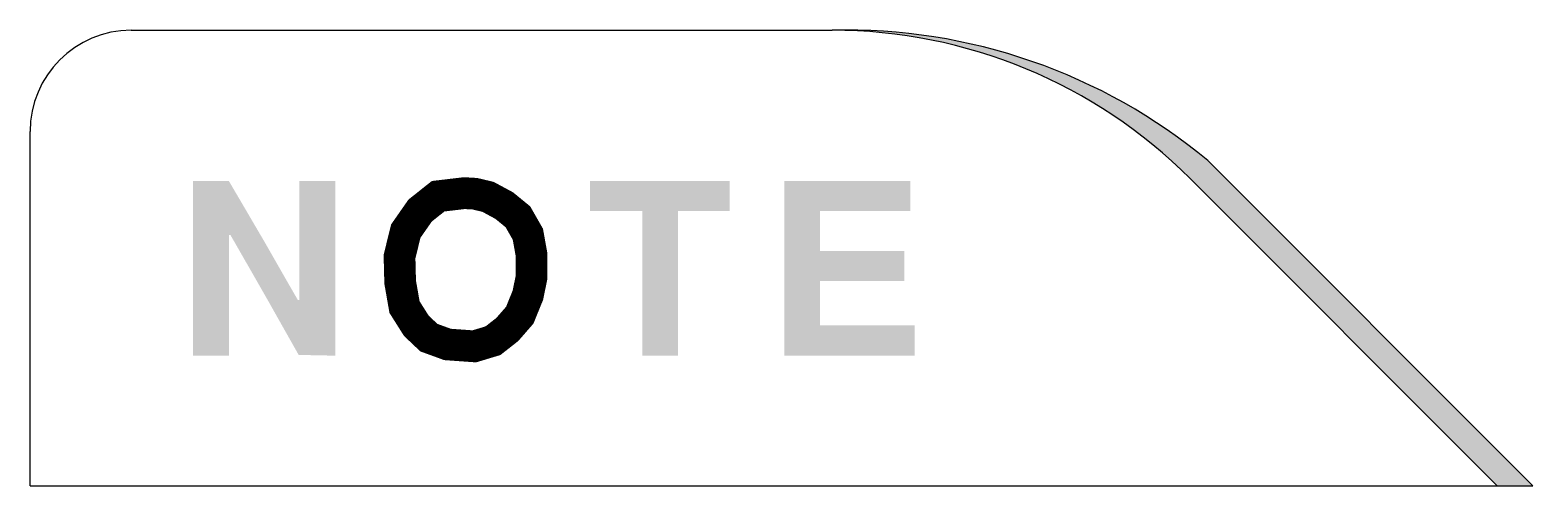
# Model space of a CAD drawing. Extents: x 0 to 30, y 0 to 9.1.
import ezdxf

# ---------------------------------------------------------------- set-up
doc = ezdxf.new("R2010")
doc.units = 0
doc.header["$LTSCALE"] = 1000
doc.header["$MEASUREMENT"] = 0
doc.layers.get('0').update_dxf_attribs({"linetype": 'CONTINUOUS'})

msp = doc.modelspace()

# ---------------------------------------------------------------- hatches: boundary and pattern name
at = {"linetype": 'Continuous'}
msp.add_hatch(color=4, dxfattribs=at).paths.add_polyline_path([(23.512, 6.488, 0.181412), (16.014, 9.089, -0.198912), (23.155, 6.131), (29.286, 0), (30, 0)])

# ---------------------------------------------------------------- linework, layer by layer
at = {"color": 4}
for p, q in [((2.02, 9.089), (16.014, 9.089)), ((0, 0), (0, 7.069)), ((23.512, 6.488), (30, 0)), ((23.155, 6.131), (29.286, 0)), ((0, 0), (30, 0))]:
    msp.add_line(p, q, dxfattribs=at)
at = {"color": 7, "const_width": 0.633}
msp.add_lwpolyline([(8.668, 5.84), (8.146, 5.778), (7.786, 5.492), (7.5, 5.082), (7.375, 4.573), (7.388, 4.064), (7.475, 3.567), (7.711, 3.194), (7.96, 2.958), (8.333, 2.822), (8.867, 2.784), (9.24, 2.896), (9.526, 3.12), (9.775, 3.405), (9.937, 3.803), (10.011, 4.163), (10.011, 4.61), (9.937, 5.02), (9.738, 5.368), (9.464, 5.592), (9.141, 5.766), (8.88, 5.828)], close=True, dxfattribs=at)
at = {"color": 4}
for centre, radius, start, end in [((2.02, 7.069), 2.02, 90, 180), ((16.297, -2.204), 11.296, 50.3053, 91.4345), ((16.014, -1.01), 10.099, 45, 90)]:
    msp.add_arc(centre, radius, start, end, dxfattribs=at)
for points in [[(3.255, 6.083), (3.255, 5.497), (3.968, 6.083), (4.312, 5.497)], [(5.378, 6.083), (5.378, 5.497), (6.091, 6.083), (6.091, 5.497)], [(11.176, 6.083), (11.176, 5.481), (13.964, 6.083), (13.964, 5.481)], [(15.057, 6.083), (15.057, 5.481), (17.575, 6.083), (17.575, 5.481)], [(3.255, 5.497), (3.255, 5.005), (4.312, 5.497), (4.6, 5.005)], [(5.378, 5.497), (5.378, 5.005), (6.091, 5.497), (6.091, 5.005)], [(12.221, 5.481), (12.221, 4.039), (12.934, 5.481), (12.934, 4.039)], [(15.057, 5.481), (15.057, 4.689), (15.769, 5.481), (15.769, 4.689)], [(3.255, 5.005), (3.255, 4.895), (3.968, 5.005), (3.968, 4.895)], [(3.255, 4.895), (3.255, 4.641), (3.968, 4.895), (3.968, 4.641)], [(4, 5.005), (4.063, 4.895), (4.6, 5.005), (4.665, 4.895)], [(4.063, 4.895), (4.209, 4.641), (4.665, 4.895), (4.81, 4.641)], [(5.378, 5.005), (5.378, 4.895), (6.091, 5.005), (6.091, 4.895)], [(5.378, 4.895), (5.378, 4.641), (6.091, 4.895), (6.091, 4.641)], [(3.255, 4.641), (3.255, 4.039), (3.968, 4.641), (3.968, 4.039)], [(4.209, 4.641), (4.554, 4.039), (4.81, 4.641), (5.155, 4.039)], [(5.378, 4.641), (5.378, 4.039), (6.091, 4.641), (6.091, 4.039)], [(15.057, 4.689), (15.057, 4.34), (17.449, 4.689), (17.449, 4.34)], [(15.057, 4.34), (15.057, 4.087), (17.449, 4.34), (17.449, 4.087)], [(3.255, 4.039), (3.255, 3.817), (3.968, 4.039), (3.968, 3.817)], [(4.554, 4.039), (4.681, 3.817), (5.155, 4.039), (5.283, 3.817)], [(5.378, 4.039), (5.378, 3.817), (6.091, 4.039), (6.091, 3.817)], [(12.221, 4.039), (12.221, 2.598), (12.934, 4.039), (12.934, 2.598)], [(15.057, 4.087), (15.057, 3.2), (15.769, 4.087), (15.769, 3.2)], [(3.255, 3.817), (3.255, 3.802), (3.968, 3.817), (3.968, 3.802)], [(3.255, 3.802), (3.255, 3.707), (3.968, 3.802), (3.968, 3.707)], [(3.255, 3.707), (3.255, 3.184), (3.968, 3.707), (3.968, 3.184)], [(4.681, 3.817), (4.69, 3.802), (5.283, 3.817), (5.292, 3.802)], [(4.69, 3.802), (4.744, 3.707), (5.292, 3.802), (5.346, 3.707)], [(4.744, 3.707), (5.039, 3.184), (6.091, 3.707), (6.091, 3.184)], [(5.378, 3.817), (5.378, 3.802), (6.091, 3.817), (6.091, 3.802)], [(5.378, 3.802), (5.378, 3.707), (6.091, 3.802), (6.091, 3.707)], [(3.255, 3.184), (3.255, 2.613), (3.968, 3.184), (3.968, 2.613)], [(5.039, 3.184), (5.362, 2.613), (6.091, 3.184), (6.091, 2.613)], [(15.057, 3.2), (15.057, 2.598), (17.655, 3.2), (17.655, 2.598)], [(3.255, 2.613), (3.255, 2.598), (3.968, 2.613), (3.968, 2.598)], [(5.362, 2.613), (6.091, 2.598), (6.091, 2.613), (6.091, 2.598)]]:
    msp.add_solid(points)

doc.saveas('drawing.dxf')
